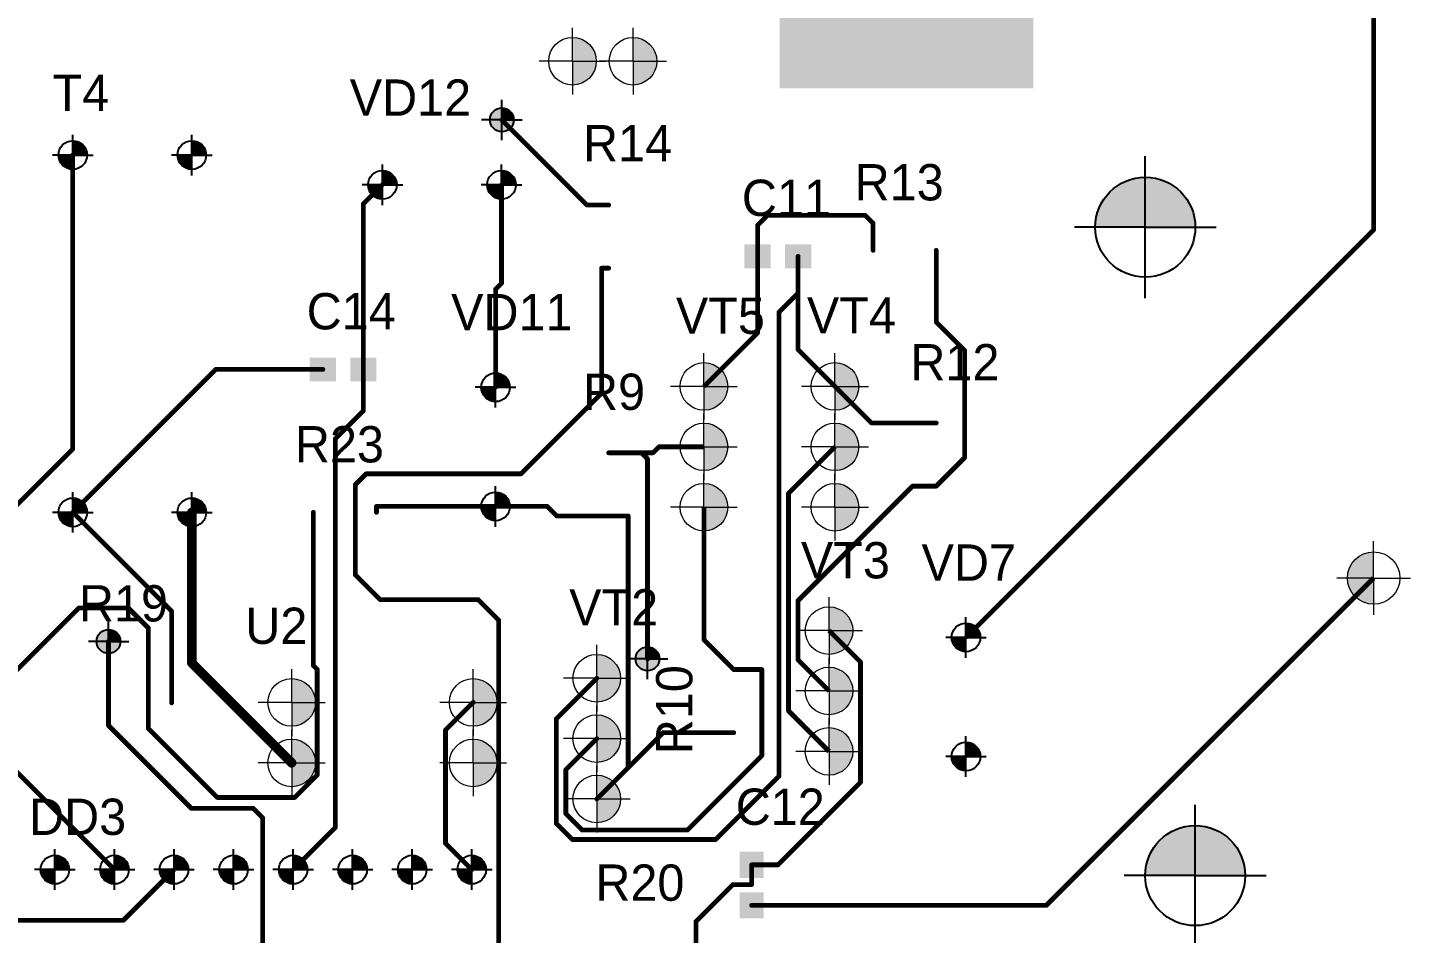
# Model space of a CAD drawing. Header units: millimetres. Extents: x -71 to 232, y 24 to 222.
# Drawn here: x -4.6 to 111.5, y 67.8 to 143.8 of the extents above; entities that cross this region are included whole.
import ezdxf

# ---------------------------------------------------------------- set-up
doc = ezdxf.new("R2010")
doc.units = ezdxf.units.MM
doc.layers.add('TopLayer', color=1, linetype='Continuous')
doc.layers.add('TopOverlay', color=2, linetype='Continuous')
doc.layers.add('тонкая', color=7, linetype='Continuous', lineweight=20)

msp = doc.modelspace()

# ---------------------------------------------------------------- hatches: boundary and pattern name
at = {"lineweight": -3}
h = msp.add_hatch(color=0, dxfattribs=at)
h.dxf.hatch_style = 1
h.paths.add_polyline_path([(35.19, 137.098, 0.4142136), (34.19, 136.098), (35.19, 136.098)])
h.paths.add_polyline_path([(35.19, 136.098), (34.19, 136.098, 0.4142136), (35.19, 135.098)])
h = msp.add_hatch(color=0, dxfattribs=at)
h.dxf.hatch_style = 1
h.paths.add_polyline_path([(35.19, 136.098), (36.19, 136.098, 0.4142136), (35.19, 137.098)], flags=17)
h.paths.add_polyline_path([(36.19, 136.098, 0.4142136), (35.19, 137.098), (35.19, 135.098, 0.4142136)])
h = msp.add_hatch(color=256, dxfattribs=at)
h.dxf.hatch_style = 1
h.paths.add_polyline_path([(36.19, 136.098, 0.4142136), (35.19, 137.098), (35.19, 136.098)])
for points in [[(0.369, 133.143, 0.4142136), (-0.835, 134.347), (-0.835, 133.143)], [(10.369, 133.143, 0.4142136), (9.165, 134.347), (9.165, 133.143)], [(26.369, 130.643, 0.4142136), (25.165, 131.847), (25.165, 130.643)], [(36.369, 130.643, 0.4142136), (35.165, 131.847), (35.165, 130.643)], [(35.869, 113.643, 0.4142136), (34.665, 114.847), (34.665, 113.643)], [(35.869, 103.643, 0.4142136), (34.665, 104.847), (34.665, 103.643)], [(0.369, 103.143, 0.4142136), (-0.835, 104.347), (-0.835, 103.143)], [(10.369, 103.143, 0.4142136), (9.165, 104.347), (9.165, 103.143)], [(75.369, 92.643, 0.4142136), (74.165, 93.847), (74.165, 92.643)], [(75.369, 82.643, 0.4142136), (74.165, 83.847), (74.165, 82.643)], [(-1.131, 73.143, 0.4142136), (-2.335, 74.347), (-2.335, 73.143)], [(3.869, 73.143, 0.4142136), (2.665, 74.347), (2.665, 73.143)], [(8.869, 73.143, 0.4142136), (7.665, 74.347), (7.665, 73.143)], [(13.869, 73.143, 0.4142136), (12.665, 74.347), (12.665, 73.143)], [(18.869, 73.143, 0.4142136), (17.665, 74.347), (17.665, 73.143)], [(23.869, 73.143, 0.4142136), (22.665, 74.347), (22.665, 73.143)], [(28.869, 73.143, 0.4142136), (27.665, 74.347), (27.665, 73.143)], [(33.869, 73.143, 0.4142136), (32.665, 74.347), (32.665, 73.143)]]:
    msp.add_hatch(color=0, dxfattribs=at).paths.add_polyline_path(points)
h = msp.add_hatch(color=256, dxfattribs=at)
h.dxf.hatch_style = 1
h.paths.add_polyline_path([(-0.835, 133.143), (-2.039, 133.143, 0.4142136), (-0.835, 131.939)])
h = msp.add_hatch(color=256, dxfattribs=at)
h.dxf.hatch_style = 1
h.paths.add_polyline_path([(9.165, 133.143), (7.961, 133.143, 0.4142136), (9.165, 131.939)])
at = {"lineweight": 50}
h = msp.add_hatch(color=256, dxfattribs=at)
h.dxf.hatch_style = 1
h.paths.add_polyline_path([(89.221, 131.286, 0.4142136), (85.021, 127.086), (89.221, 127.086)])
h.paths.add_polyline_path([(89.221, 131.286), (89.221, 127.086), (93.421, 127.086, 0.4142136)])
at = {"lineweight": -3}
h = msp.add_hatch(color=256, dxfattribs=at)
h.dxf.hatch_style = 1
h.paths.add_polyline_path([(25.165, 130.643), (23.961, 130.643, 0.4142136), (25.165, 129.439)])
h = msp.add_hatch(color=256, dxfattribs=at)
h.dxf.hatch_style = 1
h.paths.add_polyline_path([(35.165, 130.643), (33.961, 130.643, 0.4142136), (35.165, 129.439)])
h = msp.add_hatch(color=256, dxfattribs=at)
h.dxf.hatch_style = 1
h.paths.add_polyline_path([(34.665, 113.643), (33.461, 113.643, 0.4142136), (34.665, 112.439)])
h = msp.add_hatch(color=256, dxfattribs=at)
h.dxf.hatch_style = 1
h.paths.add_polyline_path([(34.665, 103.643), (33.461, 103.643, 0.4142136), (34.665, 102.439)])
h = msp.add_hatch(color=256, dxfattribs=at)
h.dxf.hatch_style = 1
h.paths.add_polyline_path([(-0.835, 103.143), (-2.039, 103.143, 0.4142136), (-0.835, 101.939)])
h = msp.add_hatch(color=256, dxfattribs=at)
h.dxf.hatch_style = 1
h.paths.add_polyline_path([(9.165, 103.143), (7.961, 103.143, 0.4142136), (9.165, 101.939)])
at = {"lineweight": 50}
h = msp.add_hatch(color=256, dxfattribs=at)
h.dxf.hatch_style = 1
h.paths.add_polyline_path([(108.396, 99.829, 0.4142136), (106.196, 97.629), (108.396, 97.629)])
h.paths.add_polyline_path([(108.396, 97.629), (106.196, 97.629, 0.4142136), (108.396, 95.429)])
at = {"lineweight": -3}
h = msp.add_hatch(color=0, dxfattribs=at)
h.dxf.hatch_style = 1
h.paths.add_polyline_path([(2.165, 93.309, 0.4142136), (1.165, 92.309), (2.165, 92.309)])
h.paths.add_polyline_path([(2.165, 92.309), (1.165, 92.309, 0.4142136), (2.165, 91.309)])
h = msp.add_hatch(color=0, dxfattribs=at)
h.dxf.hatch_style = 1
h.paths.add_polyline_path([(2.165, 92.309), (3.165, 92.309, 0.4142136), (2.165, 93.309)], flags=17)
h.paths.add_polyline_path([(3.165, 92.309, 0.4142136), (2.165, 93.309), (2.165, 91.309, 0.4142136)])
h = msp.add_hatch(color=256, dxfattribs=at)
h.dxf.hatch_style = 1
h.paths.add_polyline_path([(3.165, 92.309, 0.4142136), (2.165, 93.309), (2.165, 92.309)])
h = msp.add_hatch(color=0, dxfattribs=at)
h.dxf.hatch_style = 1
h.paths.add_polyline_path([(47.425, 91.836, 0.4142136), (46.425, 90.836), (47.425, 90.836)])
h.paths.add_polyline_path([(47.425, 90.836), (46.425, 90.836, 0.4142136), (47.425, 89.836)])
h = msp.add_hatch(color=0, dxfattribs=at)
h.dxf.hatch_style = 1
h.paths.add_polyline_path([(47.425, 90.836), (48.425, 90.836, 0.4142136), (47.425, 91.836)], flags=17)
h.paths.add_polyline_path([(48.425, 90.836, 0.4142136), (47.425, 91.836), (47.425, 89.836, 0.4142136)])
h = msp.add_hatch(color=256, dxfattribs=at)
h.dxf.hatch_style = 1
h.paths.add_polyline_path([(48.425, 90.836, 0.4142136), (47.425, 91.836), (47.425, 90.836)])
h = msp.add_hatch(color=256, dxfattribs=at)
h.dxf.hatch_style = 1
h.paths.add_polyline_path([(74.165, 92.643), (72.961, 92.643, 0.4142136), (74.165, 91.439)])
h = msp.add_hatch(color=256, dxfattribs=at)
h.dxf.hatch_style = 1
h.paths.add_polyline_path([(74.165, 82.643), (72.961, 82.643, 0.4142136), (74.165, 81.439)])
at = {"lineweight": 50}
h = msp.add_hatch(color=256, dxfattribs=at)
h.dxf.hatch_style = 1
h.paths.add_polyline_path([(93.41, 76.842, 0.4142136), (89.21, 72.642), (93.41, 72.642)])
h.paths.add_polyline_path([(93.41, 76.842), (93.41, 72.642), (97.61, 72.642, 0.4142136)])
at = {"lineweight": -3}
h = msp.add_hatch(color=256, dxfattribs=at)
h.dxf.hatch_style = 1
h.paths.add_polyline_path([(-2.335, 73.143), (-3.539, 73.143, 0.4142136), (-2.335, 71.939)])
h = msp.add_hatch(color=256, dxfattribs=at)
h.dxf.hatch_style = 1
h.paths.add_polyline_path([(2.665, 73.143), (1.461, 73.143, 0.4142136), (2.665, 71.939)])
h = msp.add_hatch(color=256, dxfattribs=at)
h.dxf.hatch_style = 1
h.paths.add_polyline_path([(7.665, 73.143), (6.461, 73.143, 0.4142136), (7.665, 71.939)])
h = msp.add_hatch(color=256, dxfattribs=at)
h.dxf.hatch_style = 1
h.paths.add_polyline_path([(12.665, 73.143), (11.461, 73.143, 0.4142136), (12.665, 71.939)])
h = msp.add_hatch(color=256, dxfattribs=at)
h.dxf.hatch_style = 1
h.paths.add_polyline_path([(17.665, 73.143), (16.461, 73.143, 0.4142136), (17.665, 71.939)])
h = msp.add_hatch(color=256, dxfattribs=at)
h.dxf.hatch_style = 1
h.paths.add_polyline_path([(22.665, 73.143), (21.461, 73.143, 0.4142136), (22.665, 71.939)])
h = msp.add_hatch(color=256, dxfattribs=at)
h.dxf.hatch_style = 1
h.paths.add_polyline_path([(27.665, 73.143), (26.461, 73.143, 0.4142136), (27.665, 71.939)])
h = msp.add_hatch(color=256, dxfattribs=at)
h.dxf.hatch_style = 1
h.paths.add_polyline_path([(32.665, 73.143), (31.461, 73.143, 0.4142136), (32.665, 71.939)])
at = {"layer": 'TopLayer'}
for points in [[(58.515, 156.543), (79.815, 156.543), (79.815, 138.743), (58.515, 138.743)], [(55.565, 125.643), (57.765, 125.643), (57.765, 123.643), (55.565, 123.643)], [(58.965, 125.643), (61.165, 125.643), (61.165, 123.643), (58.965, 123.643)], [(21.265, 114.143), (19.065, 114.143), (19.065, 116.143), (21.265, 116.143)], [(24.665, 114.143), (22.465, 114.143), (22.465, 116.143), (24.665, 116.143)], [(55.165, 72.443), (55.165, 74.643), (57.165, 74.643), (57.165, 72.443)], [(55.165, 69.043), (55.165, 71.243), (57.165, 71.243), (57.165, 69.043)]]:
    msp.add_hatch(color=1, dxfattribs=at).paths.add_polyline_path(points)
at = {"layer": 'тонкая'}
h = msp.add_hatch(color=256, dxfattribs=at)
edge = h.paths.add_edge_path()
edge.add_line((41.125, 143.023), (41.125, 139.023))
edge.add_arc((41.125, 141.023), 2, 270, 450)
h = msp.add_hatch(color=256, dxfattribs=at)
edge = h.paths.add_edge_path()
edge.add_line((46.205, 143.023), (46.205, 139.023))
edge.add_arc((46.205, 141.023), 2, 270, 450)
h = msp.add_hatch(color=256, dxfattribs=at)
edge = h.paths.add_edge_path()
edge.add_line((52.165, 115.712), (52.165, 111.712))
edge.add_arc((52.165, 113.712), 2, 270, 450)
h = msp.add_hatch(color=256, dxfattribs=at)
edge = h.paths.add_edge_path()
edge.add_line((63.165, 115.712), (63.165, 111.712))
edge.add_arc((63.165, 113.712), 2, 270, 450)
h = msp.add_hatch(color=256, dxfattribs=at)
edge = h.paths.add_edge_path()
edge.add_line((52.165, 110.643), (52.165, 106.643))
edge.add_arc((52.165, 108.643), 2, 270, 450)
h = msp.add_hatch(color=256, dxfattribs=at)
edge = h.paths.add_edge_path()
edge.add_line((63.165, 110.643), (63.165, 106.643))
edge.add_arc((63.165, 108.643), 2, 270, 450)
h = msp.add_hatch(color=256, dxfattribs=at)
edge = h.paths.add_edge_path()
edge.add_line((52.165, 105.574), (52.165, 101.574))
edge.add_arc((52.165, 103.574), 2, 270, 450)
h = msp.add_hatch(color=256, dxfattribs=at)
edge = h.paths.add_edge_path()
edge.add_line((63.165, 105.574), (63.165, 101.574))
edge.add_arc((63.165, 103.574), 2, 270, 450)
h = msp.add_hatch(color=256, dxfattribs=at)
edge = h.paths.add_edge_path()
edge.add_line((62.665, 95.212), (62.665, 91.212))
edge.add_arc((62.665, 93.212), 2, 270, 450)
h = msp.add_hatch(color=256, dxfattribs=at)
edge = h.paths.add_edge_path()
edge.add_line((43.165, 91.212), (43.165, 87.212))
edge.add_arc((43.165, 89.212), 2, 270, 450)
h = msp.add_hatch(color=256, dxfattribs=at)
edge = h.paths.add_edge_path()
edge.add_line((62.665, 90.143), (62.665, 86.143))
edge.add_arc((62.665, 88.143), 2, 270, 450)
h = msp.add_hatch(color=256, dxfattribs=at)
edge = h.paths.add_edge_path()
edge.add_line((17.545, 89.183), (17.545, 85.183))
edge.add_arc((17.545, 87.183), 2, 270, 450)
h = msp.add_hatch(color=256, dxfattribs=at)
edge = h.paths.add_edge_path()
edge.add_line((32.785, 89.183), (32.785, 85.183))
edge.add_arc((32.785, 87.183), 2, 270, 450)
h = msp.add_hatch(color=256, dxfattribs=at)
edge = h.paths.add_edge_path()
edge.add_line((43.165, 86.143), (43.165, 82.143))
edge.add_arc((43.165, 84.143), 2, 270, 450)
h = msp.add_hatch(color=256, dxfattribs=at)
edge = h.paths.add_edge_path()
edge.add_line((62.665, 85.074), (62.665, 81.074))
edge.add_arc((62.665, 83.074), 2, 270, 450)
h = msp.add_hatch(color=256, dxfattribs=at)
edge = h.paths.add_edge_path()
edge.add_line((17.545, 84.103), (17.545, 80.103))
edge.add_arc((17.545, 82.103), 2, 270, 450)
h = msp.add_hatch(color=256, dxfattribs=at)
edge = h.paths.add_edge_path()
edge.add_line((32.785, 84.103), (32.785, 80.103))
edge.add_arc((32.785, 82.103), 2, 270, 450)
h = msp.add_hatch(color=256, dxfattribs=at)
edge = h.paths.add_edge_path()
edge.add_line((43.165, 81.074), (43.165, 77.074))
edge.add_arc((43.165, 79.074), 2, 270, 450)

# ---------------------------------------------------------------- linework, layer by layer
at = {"lineweight": -3}
for p, q in [((35.19, 134.404), (35.19, 137.793)), ((35.19, 136.098), (33.496, 136.098)), ((35.19, 136.098), (36.885, 136.098)), ((-0.835, 131.437), (-0.835, 134.849)), ((9.165, 131.437), (9.165, 134.849)), ((-0.835, 133.143), (-2.54, 133.143)), ((-0.835, 133.143), (0.871, 133.143)), ((9.165, 133.143), (7.46, 133.143)), ((9.165, 133.143), (10.871, 133.143)), ((89.221, 121.136), (89.221, 133.036)), ((25.165, 128.937), (25.165, 132.349)), ((35.165, 128.937), (35.165, 132.349)), ((25.165, 130.643), (23.46, 130.643)), ((25.165, 130.643), (26.871, 130.643)), ((35.165, 130.643), (33.46, 130.643)), ((35.165, 130.643), (36.871, 130.643)), ((89.221, 127.086), (83.271, 127.086)), ((89.221, 127.086), (95.171, 127.086)), ((34.665, 111.937), (34.665, 115.349)), ((34.665, 113.643), (32.96, 113.643)), ((34.665, 113.643), (36.371, 113.643)), ((-0.835, 101.437), (-0.835, 104.849)), ((9.165, 101.437), (9.165, 104.849)), ((34.665, 101.937), (34.665, 105.349)), ((34.665, 103.643), (32.96, 103.643)), ((34.665, 103.643), (36.371, 103.643)), ((-0.835, 103.143), (-2.54, 103.143)), ((-0.835, 103.143), (0.871, 103.143)), ((9.165, 103.143), (7.46, 103.143)), ((9.165, 103.143), (10.871, 103.143)), ((74.165, 90.937), (74.165, 94.349)), ((2.165, 90.614), (2.165, 94.003)), ((2.165, 92.309), (0.471, 92.309)), ((2.165, 92.309), (3.86, 92.309)), ((47.425, 89.141), (47.425, 92.53)), ((74.165, 92.643), (72.46, 92.643)), ((74.165, 92.643), (75.871, 92.643)), ((47.425, 90.836), (45.731, 90.836)), ((47.425, 90.836), (49.12, 90.836)), ((74.165, 80.937), (74.165, 84.349)), ((74.165, 82.643), (72.46, 82.643)), ((74.165, 82.643), (75.871, 82.643)), ((93.41, 66.692), (93.41, 78.592)), ((-2.335, 71.437), (-2.335, 74.849)), ((2.665, 71.437), (2.665, 74.849)), ((7.665, 71.437), (7.665, 74.849)), ((12.665, 71.437), (12.665, 74.849)), ((17.665, 71.437), (17.665, 74.849)), ((22.665, 71.437), (22.665, 74.849)), ((27.665, 71.437), (27.665, 74.849)), ((32.665, 71.437), (32.665, 74.849)), ((-2.335, 73.143), (-4.04, 73.143)), ((-2.335, 73.143), (-0.629, 73.143)), ((2.665, 73.143), (0.96, 73.143)), ((2.665, 73.143), (4.371, 73.143)), ((7.665, 73.143), (5.96, 73.143)), ((7.665, 73.143), (9.371, 73.143)), ((12.665, 73.143), (10.96, 73.143)), ((12.665, 73.143), (14.371, 73.143)), ((17.665, 73.143), (15.96, 73.143)), ((17.665, 73.143), (19.371, 73.143)), ((22.665, 73.143), (20.96, 73.143)), ((22.665, 73.143), (24.371, 73.143)), ((27.665, 73.143), (25.96, 73.143)), ((27.665, 73.143), (29.371, 73.143)), ((32.665, 73.143), (30.96, 73.143)), ((32.665, 73.143), (34.371, 73.143)), ((93.41, 72.642), (87.46, 72.642)), ((93.41, 72.642), (99.36, 72.642))]:
    msp.add_line(p, q, dxfattribs=at)
for centre, radius in [((35.19, 136.098), 1), ((-0.835, 133.143), 1.204), ((9.165, 133.143), 1.204), ((25.165, 130.643), 1.204), ((35.165, 130.643), 1.204), ((89.221, 127.086), 4.2), ((34.665, 113.643), 1.204), ((34.665, 103.643), 1.204), ((-0.835, 103.143), 1.204), ((9.165, 103.143), 1.204), ((2.165, 92.309), 1), ((74.165, 92.643), 1.204), ((47.425, 90.836), 1), ((74.165, 82.643), 1.204), ((93.41, 72.642), 4.2), ((-2.335, 73.143), 1.204), ((2.665, 73.143), 1.204), ((7.665, 73.143), 1.204), ((12.665, 73.143), 1.204), ((17.665, 73.143), 1.204), ((22.665, 73.143), 1.204), ((27.665, 73.143), 1.204), ((32.665, 73.143), 1.204)]:
    msp.add_circle(centre, radius, dxfattribs=at)
at = {"layer": 'TopLayer'}
for points, const_width in [([(108.396, 126.874), (108.396, 157.657)], 0.4), ([(35.19, 136.098), (42.345, 128.943)], 0.4), ([(-0.835, 108.447), (-0.835, 133.143)], 0.4), ([(23.565, 129.043), (25.165, 130.643)], 0.4), ([(35.165, 122.374), (35.165, 130.643)], 0.4), ([(23.565, 115.143), (23.565, 129.043)], 0.4), ([(42.345, 128.943), (44.165, 128.943)], 0.4), ([(56.665, 127.254), (57.484, 128.072)], 0.4), ([(57.484, 128.072), (65.705, 128.072)], 0.4), ([(65.705, 128.072), (66.365, 127.412)], 0.4), ([(56.665, 124.643), (56.665, 127.254)], 0.4), ([(66.365, 125.143), (66.365, 127.412)], 0.4), ([(74.165, 92.643), (108.396, 126.874)], 0.4), ([(56.665, 118.212), (56.665, 124.643)], 0.4), ([(60.065, 121.56), (60.065, 124.643)], 0.4), ([(71.665, 119.123), (71.665, 125.143)], 0.4), ([(43.564, 113.137), (43.564, 123.643)], 0.4), ([(43.564, 123.643), (44.165, 123.643)], 0.4), ([(34.665, 121.874), (35.165, 122.374)], 0.4), ([(34.665, 113.643), (34.665, 121.874)], 0.4), ([(58.465, 119.96), (60.065, 121.56)], 0.4), ([(60.065, 116.812), (60.065, 121.56)], 0.4), ([(58.465, 80.997), (58.465, 119.96)], 0.4), ([(71.665, 119.123), (74.044, 116.744)], 0.4), ([(52.165, 113.712), (56.665, 118.212)], 0.4), ([(60.065, 116.812), (63.165, 113.712)], 0.4), ([(74.044, 107.722), (74.044, 116.744)], 0.4), ([(-0.835, 103.143), (11.165, 115.143)], 0.4), ([(11.165, 115.143), (20.165, 115.143)], 0.4), ([(23.565, 111.68), (23.565, 115.143)], 0.4), ([(63.165, 113.712), (66.234, 110.643)], 0.4), ([(36.808, 106.38), (43.564, 113.137)], 0.4), ([(21.212, 109.327), (23.565, 111.68)], 0.4), ([(66.234, 110.643), (71.665, 110.643)], 0.4), ([(21.212, 76.69), (21.212, 109.327)], 0.4), ([(-11.335, 97.948), (-0.835, 108.447)], 0.4), ([(44.165, 108.143), (46.917, 108.143)], 0.4), ([(46.917, 108.143), (47.882, 108.143)], 0.4), ([(46.917, 108.143), (47.425, 107.635)], 0.4), ([(47.882, 108.143), (48.383, 108.643)], 0.4), ([(48.383, 108.643), (52.165, 108.643)], 0.4), ([(59.265, 104.743), (63.165, 108.643)], 0.4), ([(47.425, 90.836), (47.425, 107.635)], 0.4), ([(71.665, 105.343), (74.044, 107.722)], 0.4), ([(22.889, 105.466), (23.803, 106.38)], 0.4), ([(22.889, 97.897), (22.889, 105.466)], 0.4), ([(23.803, 106.38), (36.808, 106.38)], 0.4), ([(59.265, 86.474), (59.265, 104.743)], 0.4), ([(60.065, 95.733), (69.676, 105.343)], 0.4), ([(69.676, 105.343), (71.665, 105.343)], 0.4), ([(-0.835, 103.143), (7.465, 94.843)], 0.4), ([(9.165, 90.483), (9.165, 103.143)], 0.8), ([(19.365, 90.277), (19.365, 103.143)], 0.4), ([(24.665, 103.643), (34.665, 103.643)], 0.4), ([(24.665, 103.143), (24.665, 103.643)], 0.4), ([(34.665, 103.643), (38.992, 103.643)], 0.4), ([(38.992, 103.643), (39.792, 102.843)], 0.4), ([(52.165, 92.443), (52.165, 103.574)], 0.4), ([(39.792, 102.843), (44.165, 102.843)], 0.4), ([(44.165, 102.843), (45.8, 102.843)], 0.4), ([(45.8, 81.709), (45.8, 102.843)], 0.4), ([(22.889, 97.897), (24.972, 95.814)], 0.4), ([(80.91, 70.143), (108.396, 97.629)], 0.4), ([(-5.786, 89.643), (-0.327, 95.103)], 0.4), ([(-0.327, 95.103), (3.839, 95.103)], 0.4), ([(3.839, 95.103), (5.515, 93.426)], 0.4), ([(24.972, 95.814), (33.201, 95.814)], 0.4), ([(33.201, 95.814), (34.928, 94.087)], 0.4), ([(60.065, 90.743), (60.065, 95.733)], 0.4), ([(7.465, 87.143), (7.465, 94.843)], 0.4), ([(34.928, 65.166), (34.928, 94.087)], 0.4), ([(5.515, 84.996), (5.515, 93.426)], 0.4), ([(62.665, 93.212), (65.307, 90.57)], 0.4), ([(2.165, 87.143), (2.165, 92.309)], 0.4), ([(52.165, 92.443), (54.665, 89.943)], 0.4), ([(9.165, 90.483), (17.545, 82.103)], 0.8), ([(60.065, 90.743), (62.665, 88.143)], 0.4), ([(65.307, 80.472), (65.307, 90.57)], 0.4), ([(19.365, 90.277), (19.688, 89.954)], 0.4), ([(19.688, 81.082), (19.688, 89.954)], 0.4), ([(39.765, 85.812), (43.165, 89.212)], 0.4), ([(54.665, 89.943), (57.026, 89.943)], 0.4), ([(57.026, 82.708), (57.026, 89.943)], 0.4), ([(2.165, 85.245), (2.165, 87.143)], 0.4), ([(30.458, 84.856), (32.785, 87.183)], 0.4), ([(39.765, 77.018), (39.765, 85.812)], 0.4), ([(59.265, 86.474), (62.665, 83.074)], 0.4), ([(2.165, 85.245), (9.125, 78.285)], 0.4), ([(5.515, 84.996), (11.309, 79.202)], 0.4), ([(30.458, 75.35), (30.458, 84.856)], 0.4), ([(45.8, 81.709), (48.734, 84.643)], 0.4), ([(48.734, 84.643), (54.665, 84.643)], 0.4), ([(-8.035, 83.843), (2.665, 73.143)], 0.4), ([(40.565, 81.543), (43.165, 84.143)], 0.4), ([(50.793, 76.474), (57.026, 82.708)], 0.4), ([(17.809, 79.202), (19.688, 81.082)], 0.4), ([(40.565, 77.831), (40.565, 81.543)], 0.4), ([(43.165, 79.074), (45.8, 81.709)], 0.4), ([(53.143, 75.674), (58.465, 80.997)], 0.4), ([(58.378, 73.543), (65.307, 80.472)], 0.4), ([(11.309, 79.202), (17.809, 79.202)], 0.4), ([(9.125, 78.285), (14.306, 78.285)], 0.4), ([(14.306, 78.285), (15.116, 77.475)], 0.4), ([(40.565, 77.831), (41.922, 76.474)], 0.4), ([(15.116, 60.452), (15.116, 77.475)], 0.4), ([(17.665, 73.143), (21.212, 76.69)], 0.4), ([(39.765, 77.018), (41.109, 75.674)], 0.4), ([(41.922, 76.474), (50.793, 76.474)], 0.4), ([(30.458, 75.35), (32.665, 73.143)], 0.4), ([(41.109, 75.674), (53.143, 75.674)], 0.4), ([(3.412, 68.89), (7.665, 73.143)], 0.4), ([(56.165, 71.887), (56.165, 73.543)], 0.4), ([(56.165, 73.543), (58.378, 73.543)], 0.4), ([(51.489, 68.788), (54.588, 71.887)], 0.4), ([(54.588, 71.887), (56.165, 71.887)], 0.4), ([(56.165, 70.143), (80.91, 70.143)], 0.4), ([(-41.128, 68.89), (3.412, 68.89)], 0.4), ([(51.489, 47.777), (51.489, 68.788)], 0.4)]:
    msp.add_lwpolyline(points, dxfattribs=dict(at, const_width=const_width))
for points, const_width in [([(35.09, 136.098, 1), (35.29, 136.098, 1)], 0.2), ([(-0.935, 133.143, 1), (-0.735, 133.143, 1)], 0.2), ([(25.065, 130.643, 1), (25.265, 130.643, 1)], 0.2), ([(35.065, 130.643, 1), (35.265, 130.643, 1)], 0.2), ([(23.465, 129.043, 1), (23.665, 129.043, 1)], 0.2), ([(23.465, 129.043, 1), (23.665, 129.043, 1)], 0.2), ([(42.245, 128.943, 1), (42.445, 128.943, 1)], 0.2), ([(42.245, 128.943, 1), (42.445, 128.943, 1)], 0.2), ([(44.065, 128.943, 1), (44.265, 128.943, 1)], 0.2), ([(57.384, 128.072, 1), (57.584, 128.072, 1)], 0.2), ([(57.384, 128.072, 1), (57.584, 128.072, 1)], 0.2), ([(65.605, 128.072, 1), (65.805, 128.072, 1)], 0.2), ([(65.605, 128.072, 1), (65.805, 128.072, 1)], 0.2), ([(56.565, 127.254, 1), (56.765, 127.254, 1)], 0.2), ([(56.565, 127.254, 1), (56.765, 127.254, 1)], 0.2), ([(66.265, 127.412, 1), (66.465, 127.412, 1)], 0.2), ([(66.265, 127.412, 1), (66.465, 127.412, 1)], 0.2), ([(108.296, 126.874, 1), (108.496, 126.874, 1)], 0.2), ([(108.296, 126.874, 1), (108.496, 126.874, 1)], 0.2), ([(56.565, 124.643, 1), (56.765, 124.643, 1)], 0.2), ([(56.565, 124.643, 1), (56.765, 124.643, 1)], 0.2), ([(59.965, 124.643, 1), (60.165, 124.643, 1)], 0.2), ([(66.265, 125.143, 1), (66.465, 125.143, 1)], 0.2), ([(71.565, 125.143, 1), (71.765, 125.143, 1)], 0.2), ([(43.464, 123.643, 1), (43.664, 123.643, 1)], 0.2), ([(43.464, 123.643, 1), (43.664, 123.643, 1)], 0.2), ([(44.065, 123.643, 1), (44.265, 123.643, 1)], 0.2), ([(34.565, 121.874, 1), (34.765, 121.874, 1)], 0.2), ([(34.565, 121.874, 1), (34.765, 121.874, 1)], 0.2), ([(35.065, 122.374, 1), (35.265, 122.374, 1)], 0.2), ([(35.065, 122.374, 1), (35.265, 122.374, 1)], 0.2), ([(59.965, 121.56, 1), (60.165, 121.56, 1)], 0.2), ([(59.965, 121.56, 1), (60.165, 121.56, 1)], 0.2), ([(59.965, 121.56, 1), (60.165, 121.56, 1)], 0.2), ([(58.365, 119.96, 1), (58.565, 119.96, 1)], 0.2), ([(58.365, 119.96, 1), (58.565, 119.96, 1)], 0.2), ([(71.565, 119.123, 1), (71.765, 119.123, 1)], 0.2), ([(71.565, 119.123, 1), (71.765, 119.123, 1)], 0.2), ([(56.565, 118.212, 1), (56.765, 118.212, 1)], 0.2), ([(56.565, 118.212, 1), (56.765, 118.212, 1)], 0.2), ([(59.965, 116.812, 1), (60.165, 116.812, 1)], 0.2), ([(59.965, 116.812, 1), (60.165, 116.812, 1)], 0.2), ([(73.944, 116.744, 1), (74.144, 116.744, 1)], 0.2), ([(73.944, 116.744, 1), (74.144, 116.744, 1)], 0.2), ([(11.065, 115.143, 1), (11.265, 115.143, 1)], 0.2), ([(11.065, 115.143, 1), (11.265, 115.143, 1)], 0.2), ([(20.065, 115.143, 1), (20.265, 115.143, 1)], 0.2), ([(23.465, 115.143, 1), (23.665, 115.143, 1)], 0.2), ([(23.465, 115.143, 1), (23.665, 115.143, 1)], 0.2), ([(34.565, 113.643, 1), (34.765, 113.643, 1)], 0.2), ([(43.464, 113.137, 1), (43.664, 113.137, 1)], 0.2), ([(43.464, 113.137, 1), (43.664, 113.137, 1)], 0.2), ([(23.465, 111.68, 1), (23.665, 111.68, 1)], 0.2), ([(23.465, 111.68, 1), (23.665, 111.68, 1)], 0.2), ([(66.134, 110.643, 1), (66.334, 110.643, 1)], 0.2), ([(66.134, 110.643, 1), (66.334, 110.643, 1)], 0.2), ([(71.565, 110.643, 1), (71.765, 110.643, 1)], 0.2), ([(21.112, 109.327, 1), (21.312, 109.327, 1)], 0.2), ([(21.112, 109.327, 1), (21.312, 109.327, 1)], 0.2), ([(-0.935, 108.447, 1), (-0.735, 108.447, 1)], 0.2), ([(-0.935, 108.447, 1), (-0.735, 108.447, 1)], 0.2), ([(44.065, 108.143, 1), (44.265, 108.143, 1)], 0.2), ([(46.817, 108.143, 1), (47.017, 108.143, 1)], 0.2), ([(46.817, 108.143, 1), (47.017, 108.143, 1)], 0.2), ([(46.817, 108.143, 1), (47.017, 108.143, 1)], 0.2), ([(47.782, 108.143, 1), (47.982, 108.143, 1)], 0.2), ([(47.782, 108.143, 1), (47.982, 108.143, 1)], 0.2), ([(48.283, 108.643, 1), (48.483, 108.643, 1)], 0.2), ([(48.283, 108.643, 1), (48.483, 108.643, 1)], 0.2), ([(47.325, 107.635, 1), (47.525, 107.635, 1)], 0.2), ([(47.325, 107.635, 1), (47.525, 107.635, 1)], 0.2), ([(73.944, 107.722, 1), (74.144, 107.722, 1)], 0.2), ([(73.944, 107.722, 1), (74.144, 107.722, 1)], 0.2), ([(22.789, 105.466, 1), (22.989, 105.466, 1)], 0.2), ([(22.789, 105.466, 1), (22.989, 105.466, 1)], 0.2), ([(23.703, 106.38, 1), (23.903, 106.38, 1)], 0.2), ([(23.703, 106.38, 1), (23.903, 106.38, 1)], 0.2), ([(36.708, 106.38, 1), (36.908, 106.38, 1)], 0.2), ([(36.708, 106.38, 1), (36.908, 106.38, 1)], 0.2), ([(59.165, 104.743, 1), (59.365, 104.743, 1)], 0.2), ([(59.165, 104.743, 1), (59.365, 104.743, 1)], 0.2), ([(69.576, 105.343, 1), (69.776, 105.343, 1)], 0.2), ([(69.576, 105.343, 1), (69.776, 105.343, 1)], 0.2), ([(71.565, 105.343, 1), (71.765, 105.343, 1)], 0.2), ([(71.565, 105.343, 1), (71.765, 105.343, 1)], 0.2), ([(-0.935, 103.143, 1), (-0.735, 103.143, 1)], 0.2), ([(-0.935, 103.143, 1), (-0.735, 103.143, 1)], 0.2), ([(8.965, 103.143, 1), (9.365, 103.143, 1)], 0.4), ([(19.265, 103.143, 1), (19.465, 103.143, 1)], 0.2), ([(24.565, 103.643, 1), (24.765, 103.643, 1)], 0.2), ([(24.565, 103.643, 1), (24.765, 103.643, 1)], 0.2), ([(24.565, 103.143, 1), (24.765, 103.143, 1)], 0.2), ([(34.565, 103.643, 1), (34.765, 103.643, 1)], 0.2), ([(34.565, 103.643, 1), (34.765, 103.643, 1)], 0.2), ([(38.892, 103.643, 1), (39.092, 103.643, 1)], 0.2), ([(38.892, 103.643, 1), (39.092, 103.643, 1)], 0.2), ([(39.692, 102.843, 1), (39.892, 102.843, 1)], 0.2), ([(39.692, 102.843, 1), (39.892, 102.843, 1)], 0.2), ([(44.065, 102.843, 1), (44.265, 102.843, 1)], 0.2), ([(44.065, 102.843, 1), (44.265, 102.843, 1)], 0.2), ([(45.7, 102.843, 1), (45.9, 102.843, 1)], 0.2), ([(45.7, 102.843, 1), (45.9, 102.843, 1)], 0.2), ([(22.789, 97.897, 1), (22.989, 97.897, 1)], 0.2), ([(22.789, 97.897, 1), (22.989, 97.897, 1)], 0.2), ([(-0.427, 95.103, 1), (-0.227, 95.103, 1)], 0.2), ([(-0.427, 95.103, 1), (-0.227, 95.103, 1)], 0.2), ([(3.739, 95.103, 1), (3.939, 95.103, 1)], 0.2), ([(3.739, 95.103, 1), (3.939, 95.103, 1)], 0.2), ([(24.872, 95.814, 1), (25.072, 95.814, 1)], 0.2), ([(24.872, 95.814, 1), (25.072, 95.814, 1)], 0.2), ([(33.101, 95.814, 1), (33.301, 95.814, 1)], 0.2), ([(33.101, 95.814, 1), (33.301, 95.814, 1)], 0.2), ([(59.965, 95.733, 1), (60.165, 95.733, 1)], 0.2), ([(59.965, 95.733, 1), (60.165, 95.733, 1)], 0.2), ([(7.365, 94.843, 1), (7.565, 94.843, 1)], 0.2), ([(7.365, 94.843, 1), (7.565, 94.843, 1)], 0.2), ([(34.828, 94.087, 1), (35.028, 94.087, 1)], 0.2), ([(34.828, 94.087, 1), (35.028, 94.087, 1)], 0.2), ([(5.415, 93.426, 1), (5.615, 93.426, 1)], 0.2), ([(5.415, 93.426, 1), (5.615, 93.426, 1)], 0.2), ([(2.065, 92.309, 1), (2.265, 92.309, 1)], 0.2), ([(52.065, 92.443, 1), (52.265, 92.443, 1)], 0.2), ([(52.065, 92.443, 1), (52.265, 92.443, 1)], 0.2), ([(8.965, 90.483, 1), (9.365, 90.483, 1)], 0.4), ([(8.965, 90.483, 1), (9.365, 90.483, 1)], 0.4), ([(47.325, 90.836, 1), (47.525, 90.836, 1)], 0.2), ([(59.965, 90.743, 1), (60.165, 90.743, 1)], 0.2), ([(59.965, 90.743, 1), (60.165, 90.743, 1)], 0.2), ([(65.207, 90.57, 1), (65.407, 90.57, 1)], 0.2), ([(65.207, 90.57, 1), (65.407, 90.57, 1)], 0.2), ([(19.265, 90.277, 1), (19.465, 90.277, 1)], 0.2), ([(19.265, 90.277, 1), (19.465, 90.277, 1)], 0.2), ([(19.588, 89.954, 1), (19.788, 89.954, 1)], 0.2), ([(19.588, 89.954, 1), (19.788, 89.954, 1)], 0.2), ([(43.065, 89.212, 1), (43.265, 89.212, 1)], 0.2), ([(54.565, 89.943, 1), (54.765, 89.943, 1)], 0.2), ([(54.565, 89.943, 1), (54.765, 89.943, 1)], 0.2), ([(56.926, 89.943, 1), (57.126, 89.943, 1)], 0.2), ([(56.926, 89.943, 1), (57.126, 89.943, 1)], 0.2), ([(2.065, 87.143, 1), (2.265, 87.143, 1)], 0.2), ([(2.065, 87.143, 1), (2.265, 87.143, 1)], 0.2), ([(7.365, 87.143, 1), (7.565, 87.143, 1)], 0.2), ([(32.685, 87.183, 1), (32.885, 87.183, 1)], 0.2), ([(39.665, 85.812, 1), (39.865, 85.812, 1)], 0.2), ([(39.665, 85.812, 1), (39.865, 85.812, 1)], 0.2), ([(59.165, 86.474, 1), (59.365, 86.474, 1)], 0.2), ([(59.165, 86.474, 1), (59.365, 86.474, 1)], 0.2), ([(2.065, 85.245, 1), (2.265, 85.245, 1)], 0.2), ([(2.065, 85.245, 1), (2.265, 85.245, 1)], 0.2), ([(5.415, 84.996, 1), (5.615, 84.996, 1)], 0.2), ([(5.415, 84.996, 1), (5.615, 84.996, 1)], 0.2), ([(30.358, 84.856, 1), (30.558, 84.856, 1)], 0.2), ([(30.358, 84.856, 1), (30.558, 84.856, 1)], 0.2), ([(48.634, 84.643, 1), (48.834, 84.643, 1)], 0.2), ([(48.634, 84.643, 1), (48.834, 84.643, 1)], 0.2), ([(54.565, 84.643, 1), (54.765, 84.643, 1)], 0.2), ([(43.065, 84.143, 1), (43.265, 84.143, 1)], 0.2), ([(17.345, 82.103, 1), (17.745, 82.103, 1)], 0.4), ([(56.926, 82.708, 1), (57.126, 82.708, 1)], 0.2), ([(56.926, 82.708, 1), (57.126, 82.708, 1)], 0.2), ([(19.588, 81.082, 1), (19.788, 81.082, 1)], 0.2), ([(19.588, 81.082, 1), (19.788, 81.082, 1)], 0.2), ([(40.465, 81.543, 1), (40.665, 81.543, 1)], 0.2), ([(40.465, 81.543, 1), (40.665, 81.543, 1)], 0.2), ([(45.7, 81.709, 1), (45.9, 81.709, 1)], 0.2), ([(45.7, 81.709, 1), (45.9, 81.709, 1)], 0.2), ([(45.7, 81.709, 1), (45.9, 81.709, 1)], 0.2), ([(58.365, 80.997, 1), (58.565, 80.997, 1)], 0.2), ([(58.365, 80.997, 1), (58.565, 80.997, 1)], 0.2), ([(65.207, 80.472, 1), (65.407, 80.472, 1)], 0.2), ([(65.207, 80.472, 1), (65.407, 80.472, 1)], 0.2), ([(11.209, 79.202, 1), (11.409, 79.202, 1)], 0.2), ([(11.209, 79.202, 1), (11.409, 79.202, 1)], 0.2), ([(17.709, 79.202, 1), (17.909, 79.202, 1)], 0.2), ([(17.709, 79.202, 1), (17.909, 79.202, 1)], 0.2), ([(43.065, 79.074, 1), (43.265, 79.074, 1)], 0.2), ([(9.025, 78.285, 1), (9.225, 78.285, 1)], 0.2), ([(9.025, 78.285, 1), (9.225, 78.285, 1)], 0.2), ([(14.206, 78.285, 1), (14.406, 78.285, 1)], 0.2), ([(14.206, 78.285, 1), (14.406, 78.285, 1)], 0.2), ([(40.465, 77.831, 1), (40.665, 77.831, 1)], 0.2), ([(40.465, 77.831, 1), (40.665, 77.831, 1)], 0.2), ([(15.016, 77.475, 1), (15.216, 77.475, 1)], 0.2), ([(15.016, 77.475, 1), (15.216, 77.475, 1)], 0.2), ([(21.112, 76.69, 1), (21.312, 76.69, 1)], 0.2), ([(21.112, 76.69, 1), (21.312, 76.69, 1)], 0.2), ([(39.665, 77.018, 1), (39.865, 77.018, 1)], 0.2), ([(39.665, 77.018, 1), (39.865, 77.018, 1)], 0.2), ([(41.822, 76.474, 1), (42.022, 76.474, 1)], 0.2), ([(41.822, 76.474, 1), (42.022, 76.474, 1)], 0.2), ([(50.693, 76.474, 1), (50.893, 76.474, 1)], 0.2), ([(50.693, 76.474, 1), (50.893, 76.474, 1)], 0.2), ([(30.358, 75.35, 1), (30.558, 75.35, 1)], 0.2), ([(30.358, 75.35, 1), (30.558, 75.35, 1)], 0.2), ([(41.009, 75.674, 1), (41.209, 75.674, 1)], 0.2), ([(41.009, 75.674, 1), (41.209, 75.674, 1)], 0.2), ([(53.043, 75.674, 1), (53.243, 75.674, 1)], 0.2), ([(53.043, 75.674, 1), (53.243, 75.674, 1)], 0.2), ([(32.565, 73.143, 1), (32.765, 73.143, 1)], 0.2), ([(56.065, 73.543, 1), (56.265, 73.543, 1)], 0.2), ([(56.065, 73.543, 1), (56.265, 73.543, 1)], 0.2), ([(58.278, 73.543, 1), (58.478, 73.543, 1)], 0.2), ([(58.278, 73.543, 1), (58.478, 73.543, 1)], 0.2), ([(54.488, 71.887, 1), (54.688, 71.887, 1)], 0.2), ([(54.488, 71.887, 1), (54.688, 71.887, 1)], 0.2), ([(56.065, 71.887, 1), (56.265, 71.887, 1)], 0.2), ([(56.065, 71.887, 1), (56.265, 71.887, 1)], 0.2), ([(56.065, 70.143, 1), (56.265, 70.143, 1)], 0.2), ([(80.81, 70.143, 1), (81.01, 70.143, 1)], 0.2), ([(80.81, 70.143, 1), (81.01, 70.143, 1)], 0.2), ([(3.312, 68.89, 1), (3.512, 68.89, 1)], 0.2), ([(3.312, 68.89, 1), (3.512, 68.89, 1)], 0.2), ([(51.389, 68.788, 1), (51.589, 68.788, 1)], 0.2), ([(51.389, 68.788, 1), (51.589, 68.788, 1)], 0.2)]:
    msp.add_lwpolyline(points, format="xyb", close=True, dxfattribs=dict(at, const_width=const_width))
at = {"layer": 'тонкая'}
for p, q in [((41.125, 143.023), (41.125, 143.823)), ((41.125, 141.023), (41.125, 143.023)), ((46.205, 143.023), (46.205, 143.823)), ((46.205, 141.023), (46.205, 143.023)), ((39.125, 141.023), (38.325, 141.023)), ((41.125, 141.023), (39.125, 141.023)), ((41.125, 141.023), (43.125, 141.023)), ((41.125, 141.023), (41.125, 139.023)), ((43.125, 141.023), (43.925, 141.023)), ((44.205, 141.023), (43.405, 141.023)), ((46.205, 141.023), (44.205, 141.023)), ((46.205, 141.023), (48.205, 141.023)), ((46.205, 141.023), (46.205, 139.023)), ((48.205, 141.023), (49.005, 141.023)), ((41.125, 139.023), (41.125, 138.223)), ((46.205, 139.023), (46.205, 138.223)), ((52.165, 115.712), (52.165, 116.512)), ((63.165, 115.712), (63.165, 116.512)), ((52.165, 113.712), (52.165, 115.712)), ((63.165, 113.712), (63.165, 115.712)), ((50.165, 113.712), (49.365, 113.712)), ((52.165, 113.712), (50.165, 113.712)), ((52.165, 113.712), (54.165, 113.712)), ((52.165, 113.712), (52.165, 111.712)), ((54.165, 113.712), (54.965, 113.712)), ((61.165, 113.712), (60.365, 113.712)), ((63.165, 113.712), (61.165, 113.712)), ((63.165, 113.712), (65.165, 113.712)), ((63.165, 113.712), (63.165, 111.712)), ((65.165, 113.712), (65.965, 113.712)), ((52.165, 111.712), (52.165, 110.912)), ((63.165, 111.712), (63.165, 110.912)), ((52.165, 110.643), (52.165, 111.443)), ((52.165, 108.643), (52.165, 110.643)), ((63.165, 110.643), (63.165, 111.443)), ((63.165, 108.643), (63.165, 110.643)), ((50.165, 108.643), (49.365, 108.643)), ((52.165, 108.643), (50.165, 108.643)), ((52.165, 108.643), (54.165, 108.643)), ((52.165, 108.643), (52.165, 106.643)), ((54.165, 108.643), (54.965, 108.643)), ((61.165, 108.643), (60.365, 108.643)), ((63.165, 108.643), (61.165, 108.643)), ((63.165, 108.643), (65.165, 108.643)), ((63.165, 108.643), (63.165, 106.643)), ((65.165, 108.643), (65.965, 108.643)), ((52.165, 106.643), (52.165, 105.843)), ((52.165, 105.574), (52.165, 106.374)), ((63.165, 106.643), (63.165, 105.843)), ((63.165, 105.574), (63.165, 106.374)), ((52.165, 103.574), (52.165, 105.574)), ((63.165, 103.574), (63.165, 105.574)), ((50.165, 103.574), (49.365, 103.574)), ((52.165, 103.574), (50.165, 103.574)), ((52.165, 103.574), (54.165, 103.574)), ((52.165, 103.574), (52.165, 101.574)), ((54.165, 103.574), (54.965, 103.574)), ((61.165, 103.574), (60.365, 103.574)), ((63.165, 103.574), (61.165, 103.574)), ((63.165, 103.574), (65.165, 103.574)), ((63.165, 103.574), (63.165, 101.574)), ((65.165, 103.574), (65.965, 103.574)), ((52.165, 101.574), (52.165, 100.774)), ((63.165, 101.574), (63.165, 100.774)), ((108.396, 99.829), (108.396, 100.709)), ((108.396, 97.629), (108.396, 99.829)), ((106.196, 97.629), (105.316, 97.629)), ((108.396, 97.629), (106.196, 97.629)), ((108.396, 97.629), (110.596, 97.629)), ((108.396, 97.629), (108.396, 95.429)), ((110.596, 97.629), (111.476, 97.629)), ((62.665, 95.212), (62.665, 96.012)), ((62.665, 93.212), (62.665, 95.212)), ((108.396, 95.429), (108.396, 94.549)), ((60.665, 93.212), (59.865, 93.212)), ((62.665, 93.212), (60.665, 93.212)), ((62.665, 93.212), (64.665, 93.212)), ((62.665, 93.212), (62.665, 91.212)), ((64.665, 93.212), (65.465, 93.212)), ((43.165, 91.212), (43.165, 92.012)), ((43.165, 89.212), (43.165, 91.212)), ((62.665, 91.212), (62.665, 90.412)), ((62.665, 90.143), (62.665, 90.943)), ((17.545, 89.183), (17.545, 89.983)), ((32.785, 89.183), (32.785, 89.983)), ((62.665, 88.143), (62.665, 90.143)), ((17.545, 87.183), (17.545, 89.183)), ((32.785, 87.183), (32.785, 89.183)), ((41.165, 89.212), (40.365, 89.212)), ((43.165, 89.212), (41.165, 89.212)), ((43.165, 89.212), (45.165, 89.212)), ((43.165, 89.212), (43.165, 87.212)), ((45.165, 89.212), (45.965, 89.212)), ((15.545, 87.183), (14.745, 87.183)), ((17.545, 87.183), (15.545, 87.183)), ((17.545, 87.183), (19.545, 87.183)), ((17.545, 87.183), (17.545, 85.183)), ((19.545, 87.183), (20.345, 87.183)), ((30.785, 87.183), (29.985, 87.183)), ((32.785, 87.183), (30.785, 87.183)), ((32.785, 87.183), (34.785, 87.183)), ((32.785, 87.183), (32.785, 85.183)), ((34.785, 87.183), (35.585, 87.183)), ((43.165, 87.212), (43.165, 86.412)), ((60.665, 88.143), (59.865, 88.143)), ((62.665, 88.143), (60.665, 88.143)), ((62.665, 88.143), (64.665, 88.143)), ((62.665, 88.143), (62.665, 86.143)), ((64.665, 88.143), (65.465, 88.143)), ((43.165, 86.143), (43.165, 86.943)), ((43.165, 84.143), (43.165, 86.143)), ((62.665, 86.143), (62.665, 85.343)), ((17.545, 85.183), (17.545, 84.383)), ((17.545, 84.103), (17.545, 84.903)), ((32.785, 85.183), (32.785, 84.383)), ((32.785, 84.103), (32.785, 84.903)), ((62.665, 85.074), (62.665, 85.874)), ((62.665, 83.074), (62.665, 85.074)), ((17.545, 82.103), (17.545, 84.103)), ((32.785, 82.103), (32.785, 84.103)), ((41.165, 84.143), (40.365, 84.143)), ((43.165, 84.143), (41.165, 84.143)), ((43.165, 84.143), (45.165, 84.143)), ((43.165, 84.143), (43.165, 82.143)), ((45.165, 84.143), (45.965, 84.143)), ((60.665, 83.074), (59.865, 83.074)), ((62.665, 83.074), (60.665, 83.074)), ((62.665, 83.074), (64.665, 83.074)), ((62.665, 83.074), (62.665, 81.074)), ((64.665, 83.074), (65.465, 83.074)), ((15.545, 82.103), (14.745, 82.103)), ((17.545, 82.103), (15.545, 82.103)), ((17.545, 82.103), (19.545, 82.103)), ((17.545, 82.103), (17.545, 80.103)), ((19.545, 82.103), (20.345, 82.103)), ((30.785, 82.103), (29.985, 82.103)), ((32.785, 82.103), (30.785, 82.103)), ((32.785, 82.103), (34.785, 82.103)), ((32.785, 82.103), (32.785, 80.103)), ((34.785, 82.103), (35.585, 82.103)), ((43.165, 82.143), (43.165, 81.343)), ((43.165, 81.074), (43.165, 81.874)), ((43.165, 79.074), (43.165, 81.074)), ((62.665, 81.074), (62.665, 80.274)), ((17.545, 80.103), (17.545, 79.303)), ((32.785, 80.103), (32.785, 79.303)), ((41.165, 79.074), (40.365, 79.074)), ((43.165, 79.074), (41.165, 79.074)), ((43.165, 79.074), (45.165, 79.074)), ((43.165, 79.074), (43.165, 77.074)), ((45.165, 79.074), (45.965, 79.074)), ((43.165, 77.074), (43.165, 76.274))]:
    msp.add_line(p, q, dxfattribs=at)
for centre, radius in [((41.125, 141.023), 2), ((46.205, 141.023), 2), ((52.165, 113.712), 2), ((63.165, 113.712), 2), ((52.165, 108.643), 2), ((63.165, 108.643), 2), ((52.165, 103.574), 2), ((63.165, 103.574), 2), ((108.396, 97.629), 2.2), ((62.665, 93.212), 2), ((43.165, 89.212), 2), ((62.665, 88.143), 2), ((17.545, 87.183), 2), ((32.785, 87.183), 2), ((43.165, 84.143), 2), ((62.665, 83.074), 2), ((17.545, 82.103), 2), ((32.785, 82.103), 2), ((43.165, 79.074), 2)]:
    msp.add_circle(centre, radius, dxfattribs=at)

# ---------------------------------------------------------------- texts
at = {"layer": 'TopOverlay'}
for s, p in [('T4', (-2.532, 136.848)), ('VD12', (22.416, 136.443)), ('R14', (42.007, 132.614)), ('R13', (64.816, 129.334)), ('C11', (55.343, 128.028)), ('C14', (18.804, 118.505)), ('VD11', (30.929, 118.43)), ('VT5', (49.805, 118.133)), ('VT4', (60.808, 118.16)), ('R12', (69.497, 114.223)), ('R9', (42.007, 111.744)), ('R23', (17.816, 107.334)), ('VT3', (60.301, 97.598)), ('VD7', (70.432, 97.401)), ('R19', (-0.321, 93.979)), ('VT2', (40.842, 93.644)), ('U2', (13.649, 92.095)), ('DD3', (-4.508, 76.056)), ('C12', (54.832, 76.903)), ('R20', (43.043, 70.527))]:
    msp.add_text(s, height=3.048, dxfattribs=at).set_placement(p)
msp.add_text('R10', height=3.048, rotation=90, dxfattribs=at).set_placement((51.189, 82.834))

doc.saveas('drawing.dxf')
